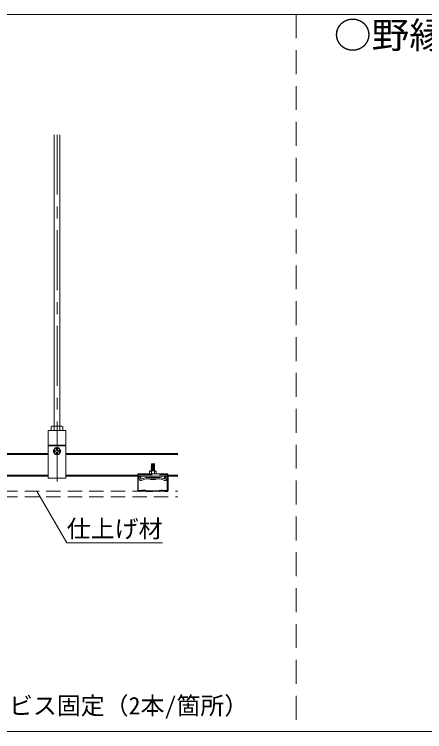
# Model space of a CAD drawing. Units: millimetres on the paper, enlarged 30 times, with parts at other scales. Extents: x -5790 to 5910, y -4184 to 4114.
# Drawn here: x -2523 to -1494, y -1736 to 64 of the extents above; entities that cross this region are included whole.
import ezdxf
from ezdxf.enums import TextEntityAlignment as Align

# ---------------------------------------------------------------- set-up
doc = ezdxf.new("R2010")
doc.units = ezdxf.units.MM
doc.header["$LTSCALE"] = 30
for name, pattern in [('CHAIN1', [8, 5, -1, 1, -1]), ('DASHED1', [1.8, 1.2, -0.6]), ('DASHED2', [3, 2, -1])]:
    doc.linetypes.add(name, pattern=pattern)
for name, color, linetype, lineweight in [('3-0_中心線', 4, 'CHAIN1', 9), ('3-1_吊り材', 7, 'Continuous', 18), ('3-2_野縁受け', 3, 'Continuous', 18), ('3-3_野縁', 2, 'Continuous', 25), ('3-6_文字', 7, 'Continuous', 18), ('3-A_クリップ', 7, 'Continuous', 18), ('3-B_ビス', 3, 'Continuous', 18), ('3-C_パネル', 7, 'DASHED1', 18), ('F-2', 3, 'Continuous', 18), ('F-6_文字', 7, 'Continuous', 18)]:
    doc.layers.add(name, color=color, linetype=linetype, lineweight=lineweight)
doc.styles.add('ＭＳ ゴシック', font='')
doc.styles.get('ＭＳ ゴシック').set_extended_font_data('MS Gothic')

msp = doc.modelspace()

# ---------------------------------------------------------------- linework, layer by layer
at = {"layer": '3-0_中心線'}
msp.add_line((-2415.78, -238.12), (-2415.78, -1131.17), dxfattribs=at)
at = {"layer": '3-1_吊り材'}
for p, q in [((-2422.53, -238.12), (-2422.53, -969.54)), ((-2409.03, -969.54), (-2409.03, -238.12)), ((-2428.51, -969.54), (-2430.48, -970.68)), ((-2430.48, -980.04), (-2430.48, -970.68)), ((-2428.51, -969.54), (-2403.05, -969.54)), ((-2423.13, -980.04), (-2423.13, -970.68)), ((-2408.43, -980.04), (-2408.43, -970.68)), ((-2403.05, -969.54), (-2401.08, -970.68)), ((-2401.08, -980.04), (-2401.08, -970.68)), ((-2438.28, -980.04), (-2438.28, -1100.04)), ((-2393.28, -980.04), (-2438.28, -980.04)), ((-2430.48, -980.04), (-2401.08, -980.04)), ((-2393.28, -1100.04), (-2393.28, -980.04)), ((-2393.28, -1017.24), (-2438.28, -1017.24)), ((-2393.28, -1019.31), (-2438.28, -1019.31)), ((-2438.28, -1100.04), (-2393.28, -1100.04))]:
    msp.add_line(p, q, dxfattribs=at)
for centre, radius, start, end in [((-2425.68, -979.69), 10.22, 96.34294, 118.04132), ((-2427.06, -976.85), 7.32, 57.57118, 88.04459), ((-2415.78, -993.86), 24.32, 72.41205, 107.58797), ((-2404.51, -976.85), 7.32, 91.95543, 122.42883), ((-2405.89, -979.69), 10.22, 61.95869, 83.65707)]:
    msp.add_arc(centre, radius, start, end, dxfattribs=at)
at = {"layer": '3-2_野縁受け'}
for p, q in [((-3743.28, -1038.24), (-2438.28, -1038.24)), ((-2438.28, -1040.64), (-3743.28, -1040.64)), ((-2112.58, -1038.24), (-2393.28, -1038.24)), ((-2112.58, -1040.64), (-2393.28, -1040.64)), ((-2438.28, -1092.84), (-2592.41, -1092.84)), ((-2438.28, -1095.24), (-2592.41, -1095.24)), ((-2212.91, -1092.84), (-2393.28, -1092.84)), ((-2212.91, -1095.24), (-2393.28, -1095.24)), ((-2112.58, -1092.84), (-2137.91, -1092.84)), ((-2112.58, -1095.24), (-2137.91, -1095.24))]:
    msp.add_line(p, q, dxfattribs=at)
at = {"layer": '3-3_野縁'}
for p, q in [((-2212.91, -1096.74), (-2212.91, -1131.17)), ((-2212.16, -1131.17), (-2212.16, -1096.74)), ((-2211.41, -1095.24), (-2206.91, -1095.24)), ((-2206.91, -1095.99), (-2211.41, -1095.99)), ((-2206.16, -1096.74), (-2206.16, -1099.74)), ((-2205.41, -1099.74), (-2205.41, -1096.74)), ((-2145.41, -1099.74), (-2145.41, -1096.74)), ((-2144.66, -1096.74), (-2144.66, -1099.74)), ((-2143.91, -1095.24), (-2139.41, -1095.24)), ((-2139.41, -1095.99), (-2143.91, -1095.99)), ((-2138.66, -1131.17), (-2138.66, -1096.74)), ((-2137.91, -1096.74), (-2137.91, -1131.17)), ((-2206.16, -1099.74), (-2205.41, -1099.74)), ((-2144.66, -1099.74), (-2145.41, -1099.74)), ((-2211.41, -1131.99), (-2206.02, -1131.99)), ((-2206.02, -1131.99), (-2211.4, -1131.99)), ((-2206.02, -1132.74), (-2211.4, -1132.74)), ((-2206.02, -1132.74), (-2211.4, -1132.74)), ((-2204.43, -1130.71), (-2205.49, -1131.77)), ((-2205.49, -1131.77), (-2204.43, -1130.71)), ((-2203.9, -1131.24), (-2204.96, -1132.3)), ((-2203.9, -1131.24), (-2204.96, -1132.3)), ((-2193.4, -1131.24), (-2192.34, -1132.3)), ((-2192.87, -1130.71), (-2191.81, -1131.77)), ((-2191.3, -1132.74), (-2175.42, -1132.74)), ((-2191.28, -1131.99), (-2159.52, -1131.99)), ((-2159.54, -1132.74), (-2175.42, -1132.74)), ((-2157.93, -1130.71), (-2158.99, -1131.77)), ((-2157.4, -1131.24), (-2158.46, -1132.3)), ((-2146.9, -1131.24), (-2145.84, -1132.3)), ((-2146.9, -1131.24), (-2145.84, -1132.3)), ((-2146.37, -1130.71), (-2145.31, -1131.77)), ((-2145.31, -1131.77), (-2146.37, -1130.71)), ((-2144.78, -1131.99), (-2139.4, -1131.99)), ((-2139.41, -1131.99), (-2144.78, -1131.99)), ((-2144.78, -1132.74), (-2139.4, -1132.74)), ((-2144.78, -1132.74), (-2139.4, -1132.74))]:
    msp.add_line(p, q, dxfattribs=at)
for centre, radius, start, end in [((-2211.41, -1096.74), 1.5, 90.00299, 180.00299), ((-2211.41, -1096.74), 0.75, 90, 180), ((-2206.91, -1096.74), 1.5, 0.00299, 90.00299), ((-2206.91, -1096.74), 0.75, 0.00699, 90), ((-2143.91, -1096.74), 1.5, 89.99699, 179.99699), ((-2143.91, -1096.74), 0.75, 90, 180), ((-2139.41, -1096.74), 1.5, 359.99699, 89.99699), ((-2139.41, -1096.74), 0.75, 0, 90), ((-2211.41, -1131.24), 1.5, 177.476, 270), ((-2211.41, -1131.24), 1.5, 177.476, 270), ((-2211.41, -1131.24), 0.75, 180, 270), ((-2206.02, -1131.24), 0.75, 270, 314.99998), ((-2206.02, -1131.24), 0.75, 269.99998, 314.99998), ((-2206.02, -1131.24), 1.5, 270, 315), ((-2206.02, -1131.24), 1.5, 270, 314.99998), ((-2203.9, -1131.24), 0.75, 46.39717, 135), ((-2202.02, -1129.27), 2.72, 226.39717, 313.60281), ((-2202.02, -1129.27), 1.97, 226.39717, 313.60281), ((-2200.15, -1131.24), 0.75, 36.86989, 133.60281), ((-2198.65, -1130.11), 1.88, 216.86989, 323.1301), ((-2198.65, -1130.11), 1.12, 216.86989, 323.1301), ((-2197.15, -1131.24), 0.75, 46.39717, 143.1301), ((-2197.15, -1131.24), 0.75, 36.86989, 143.1301), ((-2195.27, -1129.27), 2.72, 226.39717, 313.60281), ((-2195.27, -1129.27), 1.97, 226.39717, 313.60281), ((-2193.4, -1131.24), 0.75, 44.99998, 133.60281), ((-2191.28, -1131.24), 1.5, 225, 270), ((-2191.28, -1131.24), 0.75, 225, 270), ((-2159.52, -1131.24), 0.75, 270, 315), ((-2159.52, -1131.24), 1.5, 270, 315), ((-2157.4, -1131.24), 0.75, 46.39719, 135.00002), ((-2155.52, -1129.27), 2.72, 226.39719, 313.60283), ((-2155.52, -1129.27), 1.97, 226.39719, 313.60283), ((-2153.65, -1131.24), 0.75, 36.8699, 143.13011), ((-2153.65, -1131.24), 0.75, 36.8699, 133.60283), ((-2152.15, -1130.11), 1.88, 216.8699, 323.13011), ((-2152.15, -1130.11), 1.12, 216.8699, 323.13011), ((-2150.65, -1131.24), 0.75, 46.39719, 143.13011), ((-2148.77, -1129.27), 2.72, 226.39719, 313.60283), ((-2148.77, -1129.27), 1.97, 226.39719, 313.60283), ((-2146.9, -1131.24), 0.75, 45, 133.60283), ((-2144.78, -1131.24), 1.5, 225, 270), ((-2144.78, -1131.24), 1.5, 225.00002, 270), ((-2144.78, -1131.24), 0.75, 225.00002, 270), ((-2144.78, -1131.24), 0.75, 225, 270), ((-2139.41, -1131.24), 1.5, 270, 2.524), ((-2139.41, -1131.24), 1.5, 269.99997, 2.524), ((-2139.41, -1131.24), 0.75, 270, 0)]:
    msp.add_arc(centre, radius, start, end, dxfattribs=at)
at = {"layer": '3-6_文字'}
for p, q in [((-2466.36, -1132.29), (-2391.36, -1262.19)), ((-2391.36, -1262.19), (-2151.36, -1262.19))]:
    msp.add_line(p, q, dxfattribs=at)
at = {"layer": '3-A_クリップ'}
for p, q in [((-2212.91, -1088.79), (-2212.91, -1095.24)), ((-2212.91, -1088.79), (-2137.91, -1088.79)), ((-2212.91, -1095.24), (-2137.91, -1095.24)), ((-2208.1, -1096.72), (-2211.34, -1097.9)), ((-2208.1, -1096.72), (-2211.34, -1097.9)), ((-2209.24, -1103.67), (-2211.34, -1097.9)), ((-2209.55, -1102.83), (-2211.34, -1097.9)), ((-2208.46, -1095.21), (-2210.71, -1095.21)), ((-2205.94, -1102.64), (-2208.1, -1096.72)), ((-2205.94, -1102.64), (-2208.1, -1096.72)), ((-2144.88, -1102.64), (-2143.25, -1096.56)), ((-2143.25, -1096.56), (-2139.91, -1097.45)), ((-2141.5, -1103.38), (-2139.91, -1097.45)), ((-2137.91, -1095.24), (-2137.91, -1088.79)), ((-2193.4, -1098.07), (-2205.94, -1102.64)), ((-2204.79, -1105.73), (-2193.25, -1101.52)), ((-2193.4, -1098.07), (-2175.41, -1098.07)), ((-2192.23, -1101.52), (-2193.25, -1101.52)), ((-2175.41, -1101.52), (-2192.23, -1101.52)), ((-2157.42, -1098.07), (-2175.41, -1098.07)), ((-2157.42, -1098.07), (-2175.41, -1098.07)), ((-2157.42, -1098.07), (-2175.41, -1098.07)), ((-2175.41, -1101.52), (-2158.59, -1101.52)), ((-2175.41, -1101.52), (-2160.81, -1101.52)), ((-2175.41, -1101.52), (-2161.69, -1101.52)), ((-2161.18, -1101.52), (-2158.59, -1101.52)), ((-2160.44, -1101.52), (-2157.57, -1101.52)), ((-2152.71, -1103.29), (-2157.57, -1101.52)), ((-2157.42, -1098.07), (-2146.32, -1102.11)), ((-2146.03, -1105.73), (-2153.82, -1102.89)), ((-2146.76, -1101.95), (-2144.88, -1102.64))]:
    msp.add_line(p, q, dxfattribs=at)
at = {"layer": '3-A_クリップ', "linetype": 'DASHED1'}
msp.add_line((-2212.91, -1091.79), (-2137.91, -1091.79), dxfattribs=at)
at = {"layer": '3-A_クリップ', "color": 4, "lineweight": 9}
msp.add_line((-2159.57, -1101.52), (-2162.09, -1101.52), dxfattribs=at)
at = {"layer": '3-A_クリップ'}
for centre, start, end in [((-2206, -1102.49), 200, 300), ((-2144.83, -1102.49), 245, 345)]:
    msp.add_arc(centre, 3.45, start, end, dxfattribs=at)
at = {"layer": '3-B_ビス'}
for p, q in [((-2418.03, -1029.99), (-2420.72, -1030.8)), ((-2418.03, -1034.49), (-2420.72, -1033.67)), ((-2418.03, -1029.99), (-2417.22, -1027.3)), ((-2418.03, -1034.49), (-2417.22, -1037.17)), ((-2413.53, -1029.99), (-2414.35, -1027.3)), ((-2413.53, -1034.49), (-2414.35, -1037.17)), ((-2413.53, -1029.99), (-2410.85, -1030.8)), ((-2413.53, -1034.49), (-2410.85, -1033.67)), ((-2170.91, -1065.76), (-2179.91, -1067.02)), ((-2179.91, -1067.02), (-2178.78, -1067.62)), ((-2170.91, -1067.26), (-2179.91, -1068.52)), ((-2179.91, -1068.52), (-2178.78, -1069.12)), ((-2170.91, -1068.76), (-2179.91, -1070.02)), ((-2179.91, -1070.02), (-2178.78, -1070.62)), ((-2170.91, -1070.26), (-2179.91, -1071.52)), ((-2179.91, -1071.52), (-2178.78, -1072.12)), ((-2170.91, -1071.76), (-2179.91, -1073.02)), ((-2179.91, -1073.02), (-2178.78, -1073.62)), ((-2170.91, -1073.26), (-2179.91, -1074.52)), ((-2179.91, -1074.52), (-2178.78, -1075.12)), ((-2170.91, -1074.76), (-2179.91, -1076.02)), ((-2179.91, -1076.02), (-2178.78, -1076.62)), ((-2170.91, -1076.26), (-2179.91, -1077.52)), ((-2179.91, -1077.52), (-2178.78, -1078.12)), ((-2170.91, -1077.76), (-2179.91, -1079.02)), ((-2179.91, -1079.02), (-2178.78, -1079.62)), ((-2170.91, -1079.26), (-2179.91, -1080.52)), ((-2178.78, -1064.02), (-2172.03, -1064.02)), ((-2178.78, -1082.04), (-2178.78, -1064.02)), ((-2170.91, -1064.26), (-2172.03, -1064.02)), ((-2172.03, -1082.04), (-2172.03, -1064.07)), ((-2170.91, -1065.76), (-2172.03, -1065.17)), ((-2170.91, -1067.26), (-2172.03, -1066.67)), ((-2170.91, -1068.76), (-2172.03, -1068.17)), ((-2170.91, -1070.26), (-2172.03, -1069.67)), ((-2170.91, -1071.76), (-2172.03, -1071.17)), ((-2170.91, -1073.26), (-2172.03, -1072.67)), ((-2170.91, -1074.76), (-2172.03, -1074.17)), ((-2170.91, -1076.26), (-2172.03, -1075.67)), ((-2170.91, -1077.76), (-2172.03, -1077.17)), ((-2170.91, -1079.26), (-2172.03, -1078.67)), ((-2183.66, -1083.54), (-2183.66, -1088.79)), ((-2183.66, -1088.79), (-2167.16, -1088.79)), ((-2182.66, -1082.29), (-2183.36, -1082.64)), ((-2182.66, -1082.29), (-2183.36, -1082.64)), ((-2182.16, -1082.04), (-2168.66, -1082.04)), ((-2181.62, -1082.17), (-2179.16, -1082.79)), ((-2181.62, -1082.17), (-2179.16, -1082.79)), ((-2179.91, -1080.52), (-2178.78, -1081.12)), ((-2179.91, -1080.52), (-2178.78, -1081.12)), ((-2170.91, -1080.76), (-2179.91, -1082.02)), ((-2170.91, -1080.76), (-2179.91, -1082.02)), ((-2179.16, -1082.79), (-2179.16, -1082.81)), ((-2179.16, -1082.81), (-2179.16, -1088.79)), ((-2172.08, -1082.63), (-2171.66, -1082.78)), ((-2172.08, -1082.63), (-2171.66, -1082.78)), ((-2170.91, -1080.76), (-2172.03, -1080.17)), ((-2170.91, -1080.76), (-2172.03, -1080.17)), ((-2171.33, -1082.04), (-2172.03, -1081.67)), ((-2171.33, -1082.04), (-2172.03, -1081.67)), ((-2169.19, -1082.17), (-2171.66, -1082.78)), ((-2169.19, -1082.17), (-2171.66, -1082.78)), ((-2171.66, -1082.78), (-2171.66, -1088.79)), ((-2168.17, -1082.28), (-2167.47, -1082.63)), ((-2168.17, -1082.28), (-2167.47, -1082.63)), ((-2167.16, -1083.54), (-2167.16, -1088.79)), ((-2164.91, -1101.52), (-2185.91, -1101.52))]:
    msp.add_line(p, q, dxfattribs=at)
msp.add_lwpolyline([(-2411.02, -1023.99), (-2420.55, -1023.99), (-2425.31, -1032.24), (-2420.55, -1040.49), (-2411.02, -1040.49), (-2406.26, -1032.24)], close=True, dxfattribs=at)
msp.add_lwpolyline([(-2170.91, -1064.26), (-2179.91, -1065.52), (-2178.78, -1066.12)], dxfattribs=at)
msp.add_circle((-2415.78, -1032.24), 7.86, dxfattribs=at)
for centre, radius, start, end in [((-2420.28, -1032.24), 1.5, 106.8745, 253.12552), ((-2415.78, -1027.74), 1.5, 16.8745, 163.12552), ((-2415.78, -1036.74), 1.5, 196.8745, 343.12552), ((-2411.28, -1032.24), 1.5, 286.8745, 73.12552), ((-2182.16, -1083.54), 1.5, 90, 180), ((-2181.98, -1083.63), 1.5, 75.94201, 116.60205), ((-2181.98, -1083.63), 1.5, 75.94201, 116.60205), ((-2175.41, -1091.79), 9.75, 70.01815, 112.61985), ((-2175.41, -1091.79), 9.75, 70.01815, 112.61985), ((-2168.83, -1083.63), 1.5, 63.73468, 103.86023), ((-2168.83, -1083.63), 1.5, 63.73468, 103.86023), ((-2168.66, -1083.54), 1.5, 0, 90), ((-2175.41, -1080.52), 23.48, 243.43494, 296.56505)]:
    msp.add_arc(centre, radius, start, end, dxfattribs=at)
at = {"layer": '3-C_パネル'}
for p, q in [((-5412.86, -1132.74), (-2112.58, -1132.74)), ((-5412.86, -1146.99), (-2112.58, -1146.99))]:
    msp.add_line(p, q, dxfattribs=at)
at = {"layer": 'F-2'}
for p, q in [((-5790.28, 63.86), (2082.69, 63.86)), ((-5790.28, -1736.14), (2082.69, -1736.14))]:
    msp.add_line(p, q, dxfattribs=at)
at = {"layer": 'F-2', "linetype": 'DASHED2'}
msp.add_line((-1816.29, 63.86), (-1816.29, -1736.14), dxfattribs=at)

# ---------------------------------------------------------------- texts
at = {"layer": '3-6_文字', "color": 4, "style": 'ＭＳ ゴシック'}
for s, p in [('仕上げ材', (-2391.36, -1262.19)), ('※１：斜め部材下部のビス固定（2本/箇所） ', (-3136.29, -1706.14))]:
    msp.add_text(s, height=43.99, dxfattribs=at).set_placement(p, align=Align.BOTTOM_LEFT)
at = {"layer": 'F-6_文字', "style": 'ＭＳ ゴシック', "width": 1.05}
msp.add_text('\u3000○野縁受け方向断面図', height=65.98, dxfattribs=at).set_placement((-1816.29, -41.14), align=Align.BOTTOM_LEFT)

doc.saveas('drawing.dxf')
